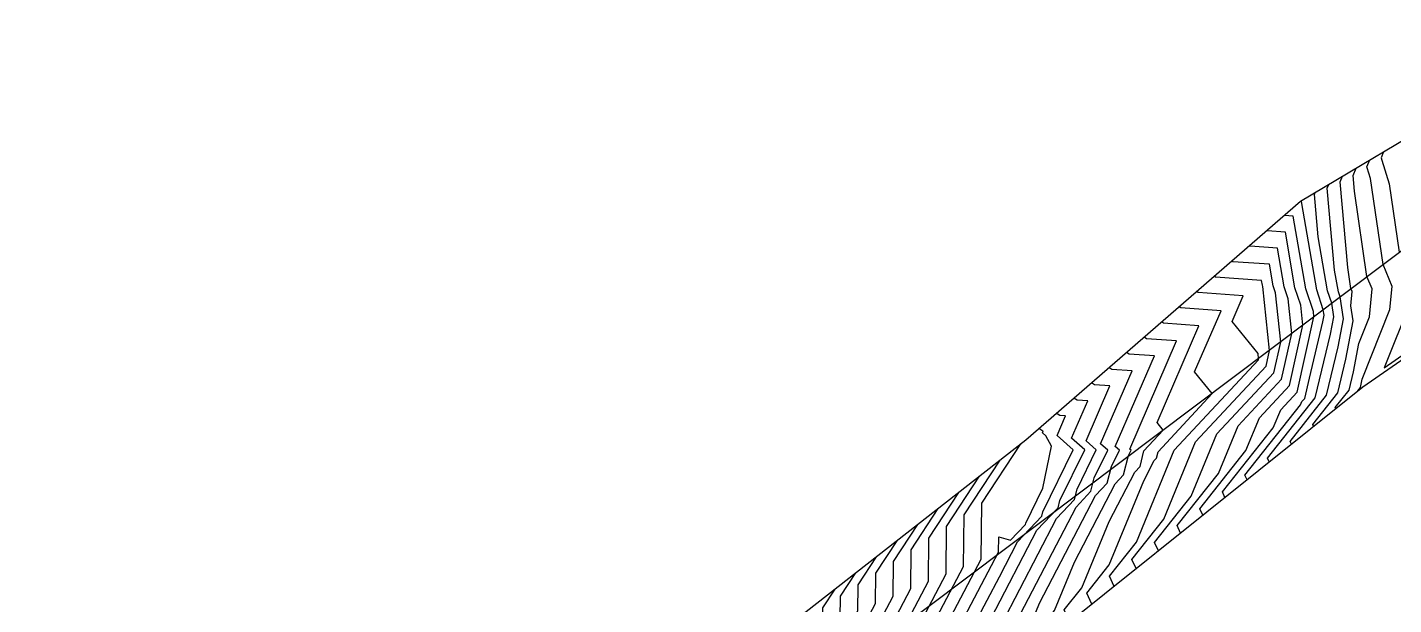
# Model space of a CAD drawing. Header units: metres. Extents: x 419533 to 423558, y 4805342 to 4807578.
# Drawn here: x 421936.5 to 422189.6, y 4806728.1 to 4806835 of the extents above; entities that cross this region are included whole.
import ezdxf

# ---------------------------------------------------------------- set-up
doc = ezdxf.new("R2010")
doc.units = ezdxf.units.M
for name, color, linetype in [('C-TINN-BNDY', 110, 'Continuous'), ('C-TOPO-MAJR', 9, 'Continuous'), ('C-TOPO-MINR', 8, 'Continuous')]:
    doc.layers.add(name, color=color, linetype=linetype)

# ---------------------------------------------------------------- blocks, each defined once
blk = doc.blocks.new('tower_bases_layout_1')
at = {"color": 31, "lineweight": 30, "true_color": 0xffbd7a, "elevation": 1718.01}
blk.add_lwpolyline([(423449.83, 4807399.59), (423130.59, 4807500.11), (421950.92, 4806613), (421795.04, 4806430.99), (421305.02, 4806147.04), (421305.02, 4806147.04), (420630.08, 4805770.97), (419765.16, 4805549.54), (419617.36, 4805580.09)], dxfattribs=at)
blk = doc.blocks.new('leg_extensions_profiles_1')
at = {"layer": 'C-TINN-BNDY', "color": 110, "linetype": 'Continuous', "lineweight": -3, "flags": 128}
for points in [[(421683.42, 4806388.82), (421712.4, 4806406.06), (421781.85, 4806450.72), (421828.57, 4806494), (421862.82, 4806545.2), (421884.36, 4806573.83), (421937.08, 4806642.77), (421963.05, 4806666.59), (422022.31, 4806679.62), (422070.08, 4806718.41), (422121.48, 4806758.6), (422172.4, 4806802.79), (422201.44, 4806820.08)], [(422235.26, 4806803.92), (422183.95, 4806768.39), (422107.16, 4806706.9), (422045.08, 4806663.83), (422020.72, 4806645.56), (422009.07, 4806636.71), (421999.69, 4806629.08), (421967.23, 4806595.58), (421935.55, 4806537.71), (421859.79, 4806483.77), (421831.91, 4806449.29), (421807.66, 4806419.57), (421750.74, 4806385.36), (421678.27, 4806345.24)]]:
    blk.add_lwpolyline(points, dxfattribs=at)
at = {"layer": 'C-TOPO-MAJR', "color": 9, "linetype": 'Continuous', "lineweight": -3, "flags": 128}
for points, elevation in [([(422170.71, 4806757.79), (422170.46, 4806758.32), (422177.22, 4806766.85), (422179.37, 4806775.83), (422180.33, 4806781.01), (422179.71, 4806785.1), (422179.4, 4806786.03), (422178.7, 4806790.05), (422177.34, 4806805.22), (422177.65, 4806805.92)], 1760), ([(422150.17, 4806741.34), (422149.54, 4806742.71), (422157.2, 4806752.38), (422160.83, 4806761.2), (422168.89, 4806769.85), (422170.78, 4806778.28), (422170.1, 4806784.69), (422169.35, 4806786.92), (422168.11, 4806794.09), (422163.03, 4806794.45), (422162.89, 4806794.54)], 1765), ([(422129.63, 4806724.89), (422128.61, 4806727.09), (422131.87, 4806731.2), (422136.92, 4806743.48), (422141.67, 4806752.61), (422142.66, 4806753.66), (422143.39, 4806756.56), (422146.97, 4806760.41), (422145.81, 4806761.84), (422153.55, 4806779.73), (422147.03, 4806780.2), (422146.64, 4806780.44)], 1770), ([(422109.09, 4806708.44), (422108.74, 4806709.18), (422108.94, 4806713.22), (422109.94, 4806715.76), (422115.1, 4806725.57), (422123.57, 4806741.85), (422127.49, 4806746), (422127.83, 4806747.37), (422132.41, 4806756.75), (422129.97, 4806758.9), (422132.96, 4806765.8), (422131.03, 4806765.94), (422130.4, 4806766.34)], 1775), ([(422112.87, 4806751.87), (422106.76, 4806742.56), (422106.66, 4806733.72), (422097.64, 4806716.57), (422092.82, 4806704.31), (422092.8, 4806703.82), (422095.21, 4806698.6)], 1780), ([(422093.78, 4806736.94), (422090.4, 4806731.78), (422090.34, 4806726.89), (422085.34, 4806717.39), (422082.37, 4806709.82), (422080.14, 4806707.61), (422080.64, 4806707.09), (422079.86, 4806699.72), (422080.02, 4806693.77), (422082.01, 4806689.45)], 1785)]:
    blk.add_lwpolyline(points, dxfattribs=dict(at, elevation=elevation))
at = {"layer": 'C-TOPO-MINR', "color": 8, "linetype": 'Continuous', "lineweight": -3, "flags": 128}
for points, elevation in [([(422187.78, 4806811.95), (422187.3, 4806810.86), (422187.46, 4806810.42), (422188.8, 4806806.01), (422190.67, 4806793.34)], 1756), ([(422192.73, 4806784.13), (422187.89, 4806771.96), (422199.47, 4806780.03)], 1756), ([(422183.03, 4806767.66), (422183.01, 4806767.69), (422183.48, 4806768.28), (422183.63, 4806768.9), (422183.81, 4806769.86), (422188.94, 4806782.75), (422189.36, 4806787.02), (422187.68, 4806791.1), (422185.33, 4806807.03), (422184.75, 4806808.96), (422184.68, 4806809.14), (422185.25, 4806810.44)], 1757), ([(422174.81, 4806761.08), (422174.64, 4806761.45), (422179.31, 4806767.33), (422180.79, 4806773.52), (422182.12, 4806780.66), (422181.7, 4806783.43), (422181.96, 4806786.07), (422181.72, 4806786.64), (422181.15, 4806790.52), (422179.73, 4806806.39), (422180.18, 4806807.43)], 1759), ([(422178.92, 4806764.37), (422178.83, 4806764.57), (422181.39, 4806767.81), (422182.21, 4806771.21), (422183.19, 4806776.45), (422185.15, 4806781.38), (422185.66, 4806786.55), (422184.7, 4806788.87), (422182.37, 4806804.66), (422182.11, 4806807.55), (422182.72, 4806808.94)], 1758), ([(422166.6, 4806754.5), (422166.28, 4806755.2), (422175.13, 4806766.38), (422177.94, 4806778.15), (422178.55, 4806781.36), (422178.16, 4806783.91), (422177.39, 4806786.21), (422175.66, 4806796.2), (422174.96, 4806804.05), (422175.12, 4806804.41)], 1761), ([(422162.49, 4806751.21), (422162.09, 4806752.08), (422172.4, 4806765.09), (422172.65, 4806765.68), (422173.19, 4806766.26), (422174.03, 4806770.01), (422176.52, 4806780.46), (422176.76, 4806781.72), (422176.61, 4806782.71), (422175.38, 4806786.39), (422172.62, 4806802.35), (422172.57, 4806802.88), (422172.58, 4806802.91)], 1762), ([(422158.38, 4806747.92), (422157.91, 4806748.95), (422167.34, 4806760.85), (422168.71, 4806764.19), (422171.75, 4806767.46), (422174.88, 4806781.39), (422174.77, 4806782.36), (422173.37, 4806786.57), (422171.04, 4806800.04), (422169.43, 4806800.15), (422169.39, 4806800.18)], 1763), ([(422154.28, 4806744.63), (422153.72, 4806745.83), (422162.27, 4806756.62), (422164.77, 4806762.69), (422170.32, 4806768.65), (422172.83, 4806779.83), (422172.44, 4806783.52), (422171.36, 4806786.74), (422169.58, 4806797.06), (422166.23, 4806797.3), (422166.14, 4806797.36)], 1764), ([(422146.06, 4806738.05), (422145.35, 4806739.58), (422152.14, 4806748.15), (422156.89, 4806759.7), (422167.45, 4806771.04), (422168.73, 4806776.72), (422167.76, 4806785.85), (422167.34, 4806787.1), (422166.65, 4806791.11), (422159.83, 4806791.6), (422159.64, 4806791.72)], 1766), ([(422141.95, 4806734.76), (422141.17, 4806736.46), (422147.07, 4806743.91), (422152.95, 4806758.21), (422166.02, 4806772.24), (422166.67, 4806775.16), (422165.42, 4806787.01), (422165.33, 4806787.28), (422165.18, 4806788.14), (422156.63, 4806788.75), (422156.39, 4806788.9)], 1767), ([(422137.84, 4806731.47), (422136.98, 4806733.34), (422142.01, 4806739.67), (422149.01, 4806756.71), (422164.58, 4806773.43), (422164.62, 4806773.61), (422164.52, 4806774.62), (422159.72, 4806780.52), (422161.78, 4806785.3), (422153.43, 4806785.9), (422153.14, 4806786.08)], 1768), ([(422133.74, 4806728.18), (422132.8, 4806730.21), (422136.94, 4806735.44), (422143.35, 4806751.04), (422145.29, 4806754.77), (422145.69, 4806755.19), (422145.99, 4806756.38), (422156.02, 4806767.18), (422152.76, 4806771.18), (422157.67, 4806782.51), (422150.23, 4806783.05), (422149.89, 4806783.26)], 1769), ([(422125.52, 4806721.6), (422124.43, 4806723.97), (422126.81, 4806726.97), (422130.49, 4806735.92), (422138.05, 4806750.46), (422139.62, 4806752.13), (422140.54, 4806755.73), (422141, 4806756.67), (422140.75, 4806756.89), (422149.43, 4806776.94), (422143.83, 4806777.34), (422143.4, 4806777.62)], 1771), ([(422121.41, 4806718.31), (422120.24, 4806720.84), (422121.74, 4806722.73), (422124.06, 4806728.37), (422134.43, 4806748.31), (422136.59, 4806750.6), (422137.36, 4806753.64), (422138.85, 4806756.69), (422138.06, 4806757.39), (422145.31, 4806774.16), (422140.63, 4806774.49), (422140.15, 4806774.8)], 1772), ([(422117.3, 4806715.02), (422116.06, 4806717.72), (422116.67, 4806718.49), (422117.63, 4806720.81), (422130.81, 4806746.16), (422133.55, 4806749.07), (422134.19, 4806751.55), (422136.71, 4806756.71), (422135.36, 4806757.89), (422141.2, 4806771.37), (422137.43, 4806771.64), (422136.9, 4806771.98)], 1773), ([(422113.2, 4806711.73), (422112.12, 4806714.06), (422112.17, 4806715), (422112.4, 4806715.59), (422113.6, 4806717.87), (422127.19, 4806744.01), (422130.52, 4806747.54), (422131.01, 4806749.46), (422134.56, 4806756.73), (422132.67, 4806758.4), (422137.08, 4806768.59), (422134.23, 4806768.79), (422133.65, 4806769.16)], 1774), ([(422105.76, 4806705.92), (422105.48, 4806706.54), (422105.72, 4806711.44), (422107.48, 4806715.92), (422116.6, 4806733.26), (422119.95, 4806739.7), (422124.45, 4806744.47), (422124.66, 4806745.28), (422130.27, 4806756.77), (422127.28, 4806759.4), (422128.84, 4806763.02), (422127.83, 4806763.09), (422127.15, 4806763.52)], 1776), ([(422103.12, 4806704.09), (422102.31, 4806705.86), (422102.49, 4806709.66), (422105.02, 4806716.08), (422116.45, 4806737.82), (422116.48, 4806740.65), (422118.65, 4806740.01), (422121.42, 4806742.94), (422121.48, 4806743.19), (422124.65, 4806749.68), (422126.27, 4806757.44), (422125.21, 4806759.36), (422124.58, 4806759.9), (422124.73, 4806760.23), (422124.63, 4806760.24), (422123.9, 4806760.7)], 1777), ([(422120.51, 4806757.84), (422113.31, 4806746.87), (422113.19, 4806736.46), (422102.56, 4806716.25), (422099.27, 4806707.87), (422099.14, 4806705.18), (422100.48, 4806702.26)], 1778), ([(422116.69, 4806754.85), (422110.04, 4806744.72), (422109.92, 4806735.09), (422100.1, 4806716.41), (422096.05, 4806706.09), (422095.97, 4806704.5), (422097.84, 4806700.43)], 1779), ([(422109.05, 4806748.88), (422103.49, 4806740.4), (422103.39, 4806732.36), (422095.18, 4806716.74), (422090.29, 4806704.28), (422090.02, 4806704.01), (422090.08, 4806703.95), (422089.98, 4806703.05), (422090, 4806702.33), (422092.57, 4806696.77)], 1781), ([(422105.23, 4806745.9), (422100.22, 4806738.25), (422100.13, 4806730.99), (422092.72, 4806716.9), (422088.31, 4806705.67), (422087.55, 4806704.91), (422087.72, 4806704.73), (422087.45, 4806702.22), (422087.51, 4806700.19), (422089.93, 4806694.94)], 1782), ([(422101.42, 4806742.91), (422096.94, 4806736.09), (422096.87, 4806729.62), (422090.26, 4806717.06), (422086.33, 4806707.05), (422085.08, 4806705.81), (422085.36, 4806705.52), (422084.92, 4806701.39), (422085.01, 4806698.05), (422087.29, 4806693.11)], 1783), ([(422097.6, 4806739.92), (422093.67, 4806733.94), (422093.6, 4806728.25), (422087.8, 4806717.23), (422084.35, 4806708.43), (422082.61, 4806706.71), (422083, 4806706.3), (422082.39, 4806700.55), (422082.51, 4806695.91), (422084.65, 4806691.28)], 1784), ([(422089.96, 4806733.95), (422087.12, 4806729.63), (422087.07, 4806725.52), (422082.88, 4806717.55), (422080.39, 4806711.2), (422077.67, 4806708.51), (422078.29, 4806707.87), (422077.33, 4806698.88), (422077.52, 4806691.63), (422079.37, 4806687.62)], 1786), ([(422086.14, 4806730.96), (422083.85, 4806727.47), (422083.81, 4806724.15), (422080.43, 4806717.72), (422078.41, 4806712.59), (422075.89, 4806710.09), (422076.35, 4806708.93), (422076.7, 4806708.57), (422075.74, 4806706.89), (422074.8, 4806698.05), (422075.02, 4806689.49), (422076.73, 4806685.79)], 1787)]:
    blk.add_lwpolyline(points, dxfattribs=dict(at, elevation=elevation))

msp = doc.modelspace()

# ---------------------------------------------------------------- linework, layer by layer
at = {"layer": 'C-TOPO-MAJR', "color": 9, "linetype": 'Continuous', "lineweight": -3, "flags": 128}
for points, elevation in [([(422170.71, 4806757.79), (422170.46, 4806758.32), (422177.22, 4806766.85), (422179.37, 4806775.83), (422180.33, 4806781.01), (422179.71, 4806785.1), (422179.4, 4806786.03), (422178.7, 4806790.05), (422177.34, 4806805.22), (422177.65, 4806805.92)], 1760), ([(422150.17, 4806741.34), (422149.54, 4806742.71), (422157.2, 4806752.38), (422160.83, 4806761.2), (422168.89, 4806769.85), (422170.78, 4806778.28), (422170.1, 4806784.69), (422169.35, 4806786.92), (422168.11, 4806794.09), (422163.03, 4806794.45), (422162.89, 4806794.54)], 1765), ([(422129.63, 4806724.89), (422128.61, 4806727.09), (422131.87, 4806731.2), (422136.92, 4806743.48), (422141.67, 4806752.61), (422142.66, 4806753.66), (422143.39, 4806756.56), (422146.97, 4806760.41), (422145.81, 4806761.84), (422153.55, 4806779.73), (422147.03, 4806780.2), (422146.64, 4806780.44)], 1770), ([(422109.09, 4806708.44), (422108.74, 4806709.18), (422108.94, 4806713.22), (422109.94, 4806715.76), (422115.1, 4806725.57), (422123.57, 4806741.85), (422127.49, 4806746), (422127.83, 4806747.37), (422132.41, 4806756.75), (422129.97, 4806758.9), (422132.96, 4806765.8), (422131.03, 4806765.94), (422130.4, 4806766.34)], 1775), ([(422112.87, 4806751.87), (422106.76, 4806742.56), (422106.66, 4806733.72), (422097.64, 4806716.57), (422092.82, 4806704.31), (422092.8, 4806703.82), (422095.21, 4806698.6)], 1780), ([(422093.78, 4806736.94), (422090.4, 4806731.78), (422090.34, 4806726.89), (422085.34, 4806717.39), (422082.37, 4806709.82), (422080.14, 4806707.61), (422080.64, 4806707.09), (422079.86, 4806699.72), (422080.02, 4806693.77), (422082.01, 4806689.45)], 1785)]:
    msp.add_lwpolyline(points, dxfattribs=dict(at, elevation=elevation))
at = {"layer": 'C-TOPO-MINR', "color": 8, "linetype": 'Continuous', "lineweight": -3, "flags": 128}
for points, elevation in [([(422187.78, 4806811.95), (422187.3, 4806810.86), (422187.46, 4806810.42), (422188.8, 4806806.01), (422190.67, 4806793.34)], 1756), ([(422183.03, 4806767.66), (422183.01, 4806767.69), (422183.48, 4806768.28), (422183.63, 4806768.9), (422183.81, 4806769.86), (422188.94, 4806782.75), (422189.36, 4806787.02), (422187.68, 4806791.1), (422185.33, 4806807.03), (422184.75, 4806808.96), (422184.68, 4806809.14), (422185.25, 4806810.44)], 1757), ([(422174.81, 4806761.08), (422174.64, 4806761.45), (422179.31, 4806767.33), (422180.79, 4806773.52), (422182.12, 4806780.66), (422181.7, 4806783.43), (422181.96, 4806786.07), (422181.72, 4806786.64), (422181.15, 4806790.52), (422179.73, 4806806.39), (422180.18, 4806807.43)], 1759), ([(422178.92, 4806764.37), (422178.83, 4806764.57), (422181.39, 4806767.81), (422182.21, 4806771.21), (422183.19, 4806776.45), (422185.15, 4806781.38), (422185.66, 4806786.55), (422184.7, 4806788.87), (422182.37, 4806804.66), (422182.11, 4806807.55), (422182.72, 4806808.94)], 1758), ([(422166.6, 4806754.5), (422166.28, 4806755.2), (422175.13, 4806766.38), (422177.94, 4806778.15), (422178.55, 4806781.36), (422178.16, 4806783.91), (422177.39, 4806786.21), (422175.66, 4806796.2), (422174.96, 4806804.05), (422175.12, 4806804.41)], 1761), ([(422162.49, 4806751.21), (422162.09, 4806752.08), (422172.4, 4806765.09), (422172.65, 4806765.68), (422173.19, 4806766.26), (422174.03, 4806770.01), (422176.52, 4806780.46), (422176.76, 4806781.72), (422176.61, 4806782.71), (422175.38, 4806786.39), (422172.62, 4806802.35), (422172.57, 4806802.88), (422172.58, 4806802.91)], 1762), ([(422158.38, 4806747.92), (422157.91, 4806748.95), (422167.34, 4806760.85), (422168.71, 4806764.19), (422171.75, 4806767.46), (422174.88, 4806781.39), (422174.77, 4806782.36), (422173.37, 4806786.57), (422171.04, 4806800.04), (422169.43, 4806800.15), (422169.39, 4806800.18)], 1763), ([(422154.28, 4806744.63), (422153.72, 4806745.83), (422162.27, 4806756.62), (422164.77, 4806762.69), (422170.32, 4806768.65), (422172.83, 4806779.83), (422172.44, 4806783.52), (422171.36, 4806786.74), (422169.58, 4806797.06), (422166.23, 4806797.3), (422166.14, 4806797.36)], 1764), ([(422146.06, 4806738.05), (422145.35, 4806739.58), (422152.14, 4806748.15), (422156.89, 4806759.7), (422167.45, 4806771.04), (422168.73, 4806776.72), (422167.76, 4806785.85), (422167.34, 4806787.1), (422166.65, 4806791.11), (422159.83, 4806791.6), (422159.64, 4806791.72)], 1766), ([(422141.95, 4806734.76), (422141.17, 4806736.46), (422147.07, 4806743.91), (422152.95, 4806758.21), (422166.02, 4806772.24), (422166.67, 4806775.16), (422165.42, 4806787.01), (422165.33, 4806787.28), (422165.18, 4806788.14), (422156.63, 4806788.75), (422156.39, 4806788.9)], 1767), ([(422137.84, 4806731.47), (422136.98, 4806733.34), (422142.01, 4806739.67), (422149.01, 4806756.71), (422164.58, 4806773.43), (422164.62, 4806773.61), (422164.52, 4806774.62), (422159.72, 4806780.52), (422161.78, 4806785.3), (422153.43, 4806785.9), (422153.14, 4806786.08)], 1768), ([(422192.73, 4806784.13), (422187.89, 4806771.96), (422199.47, 4806780.03)], 1756), ([(422133.74, 4806728.18), (422132.8, 4806730.21), (422136.94, 4806735.44), (422143.35, 4806751.04), (422145.29, 4806754.77), (422145.69, 4806755.19), (422145.99, 4806756.38), (422156.02, 4806767.18), (422152.76, 4806771.18), (422157.67, 4806782.51), (422150.23, 4806783.05), (422149.89, 4806783.26)], 1769), ([(422125.52, 4806721.6), (422124.43, 4806723.97), (422126.81, 4806726.97), (422130.49, 4806735.92), (422138.05, 4806750.46), (422139.62, 4806752.13), (422140.54, 4806755.73), (422141, 4806756.67), (422140.75, 4806756.89), (422149.43, 4806776.94), (422143.83, 4806777.34), (422143.4, 4806777.62)], 1771), ([(422121.41, 4806718.31), (422120.24, 4806720.84), (422121.74, 4806722.73), (422124.06, 4806728.37), (422134.43, 4806748.31), (422136.59, 4806750.6), (422137.36, 4806753.64), (422138.85, 4806756.69), (422138.06, 4806757.39), (422145.31, 4806774.16), (422140.63, 4806774.49), (422140.15, 4806774.8)], 1772), ([(422117.3, 4806715.02), (422116.06, 4806717.72), (422116.67, 4806718.49), (422117.63, 4806720.81), (422130.81, 4806746.16), (422133.55, 4806749.07), (422134.19, 4806751.55), (422136.71, 4806756.71), (422135.36, 4806757.89), (422141.2, 4806771.37), (422137.43, 4806771.64), (422136.9, 4806771.98)], 1773), ([(422113.2, 4806711.73), (422112.12, 4806714.06), (422112.17, 4806715), (422112.4, 4806715.59), (422113.6, 4806717.87), (422127.19, 4806744.01), (422130.52, 4806747.54), (422131.01, 4806749.46), (422134.56, 4806756.73), (422132.67, 4806758.4), (422137.08, 4806768.59), (422134.23, 4806768.79), (422133.65, 4806769.16)], 1774), ([(422105.76, 4806705.92), (422105.48, 4806706.54), (422105.72, 4806711.44), (422107.48, 4806715.92), (422116.6, 4806733.26), (422119.95, 4806739.7), (422124.45, 4806744.47), (422124.66, 4806745.28), (422130.27, 4806756.77), (422127.28, 4806759.4), (422128.84, 4806763.02), (422127.83, 4806763.09), (422127.15, 4806763.52)], 1776), ([(422103.12, 4806704.09), (422102.31, 4806705.86), (422102.49, 4806709.66), (422105.02, 4806716.08), (422116.45, 4806737.82), (422116.48, 4806740.65), (422118.65, 4806740.01), (422121.42, 4806742.94), (422121.48, 4806743.19), (422124.65, 4806749.68), (422126.27, 4806757.44), (422125.21, 4806759.36), (422124.58, 4806759.9), (422124.73, 4806760.23), (422124.63, 4806760.24), (422123.9, 4806760.7)], 1777), ([(422120.51, 4806757.84), (422113.31, 4806746.87), (422113.19, 4806736.46), (422102.56, 4806716.25), (422099.27, 4806707.87), (422099.14, 4806705.18), (422100.48, 4806702.26)], 1778), ([(422116.69, 4806754.85), (422110.04, 4806744.72), (422109.92, 4806735.09), (422100.1, 4806716.41), (422096.05, 4806706.09), (422095.97, 4806704.5), (422097.84, 4806700.43)], 1779), ([(422109.05, 4806748.88), (422103.49, 4806740.4), (422103.39, 4806732.36), (422095.18, 4806716.74), (422090.29, 4806704.28), (422090.02, 4806704.01), (422090.08, 4806703.95), (422089.98, 4806703.05), (422090, 4806702.33), (422092.57, 4806696.77)], 1781), ([(422105.23, 4806745.9), (422100.22, 4806738.25), (422100.13, 4806730.99), (422092.72, 4806716.9), (422088.31, 4806705.67), (422087.55, 4806704.91), (422087.72, 4806704.73), (422087.45, 4806702.22), (422087.51, 4806700.19), (422089.93, 4806694.94)], 1782), ([(422101.42, 4806742.91), (422096.94, 4806736.09), (422096.87, 4806729.62), (422090.26, 4806717.06), (422086.33, 4806707.05), (422085.08, 4806705.81), (422085.36, 4806705.52), (422084.92, 4806701.39), (422085.01, 4806698.05), (422087.29, 4806693.11)], 1783), ([(422097.6, 4806739.92), (422093.67, 4806733.94), (422093.6, 4806728.25), (422087.8, 4806717.23), (422084.35, 4806708.43), (422082.61, 4806706.71), (422083, 4806706.3), (422082.39, 4806700.55), (422082.51, 4806695.91), (422084.65, 4806691.28)], 1784), ([(422089.96, 4806733.95), (422087.12, 4806729.63), (422087.07, 4806725.52), (422082.88, 4806717.55), (422080.39, 4806711.2), (422077.67, 4806708.51), (422078.29, 4806707.87), (422077.33, 4806698.88), (422077.52, 4806691.63), (422079.37, 4806687.62)], 1786), ([(422086.14, 4806730.96), (422083.85, 4806727.47), (422083.81, 4806724.15), (422080.43, 4806717.72), (422078.41, 4806712.59), (422075.89, 4806710.09), (422076.35, 4806708.93), (422076.7, 4806708.57), (422075.74, 4806706.89), (422074.8, 4806698.05), (422075.02, 4806689.49), (422076.73, 4806685.79)], 1787)]:
    msp.add_lwpolyline(points, dxfattribs=dict(at, elevation=elevation))

# ---------------------------------------------------------------- block references
for name in ['leg_extensions_profiles_1', 'tower_bases_layout_1']:
    msp.add_blockref(name, (0, 0))

doc.saveas('drawing.dxf')
